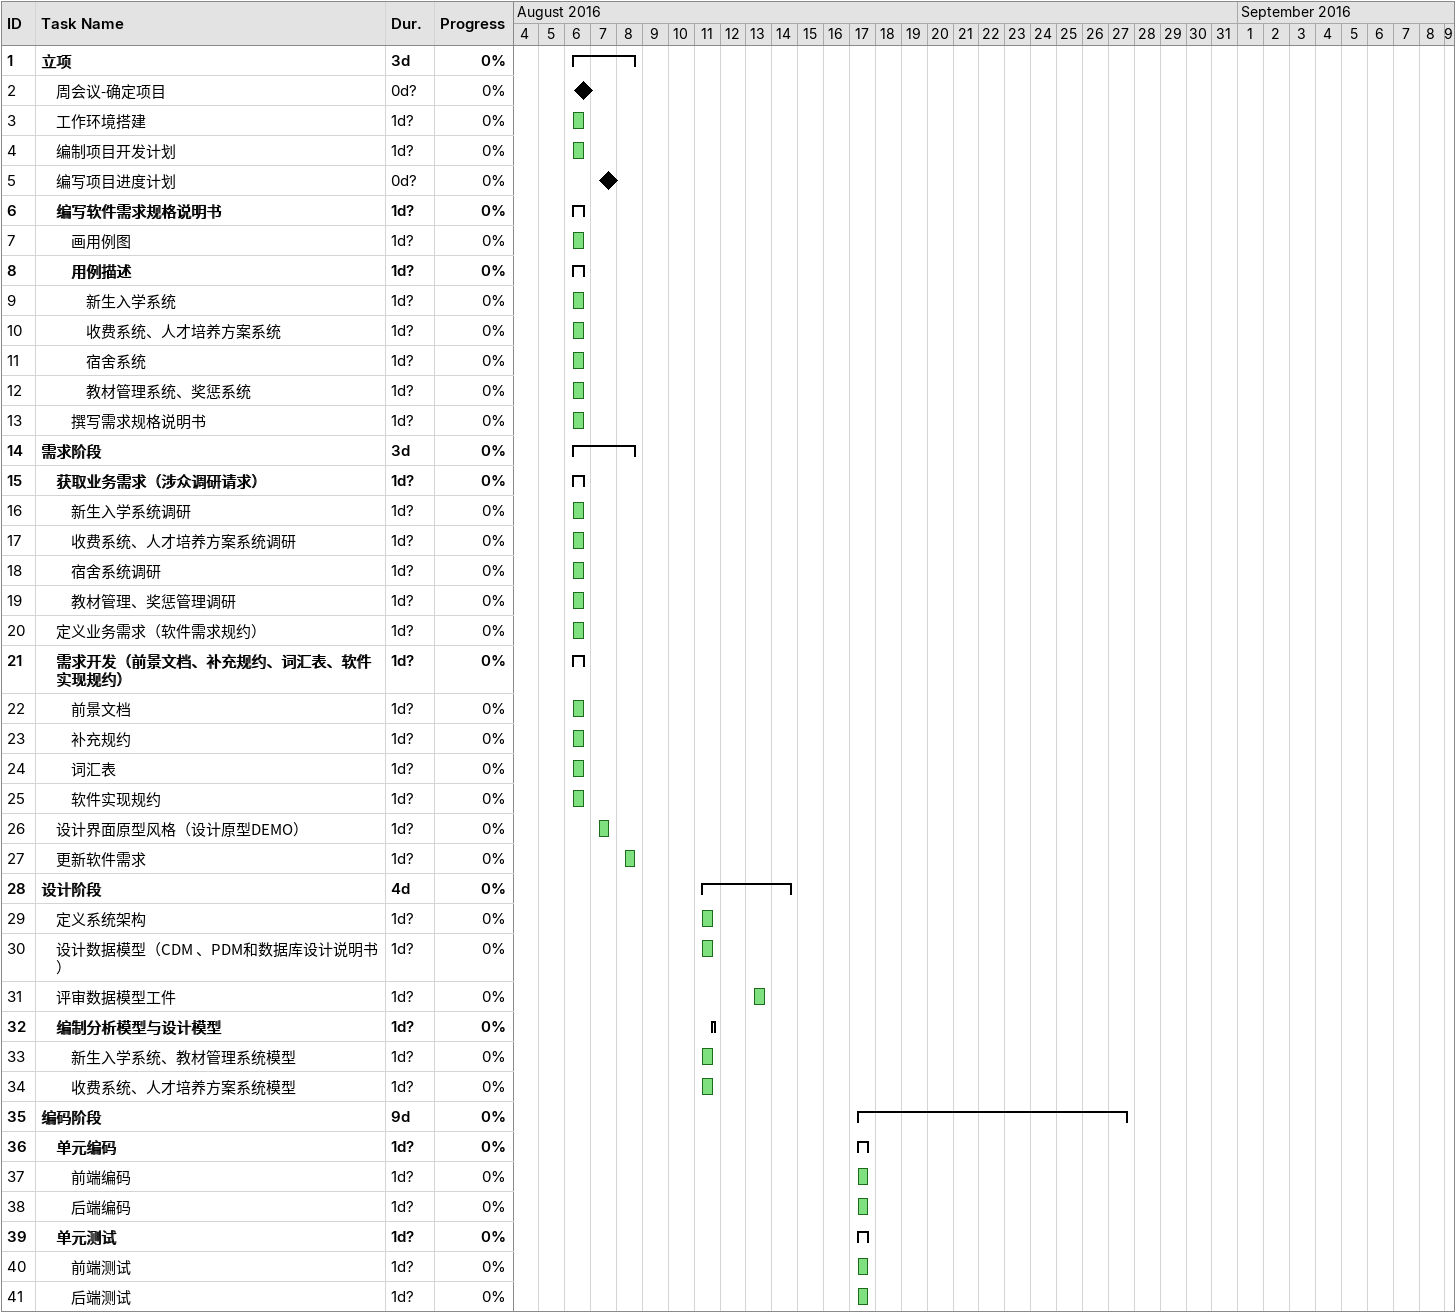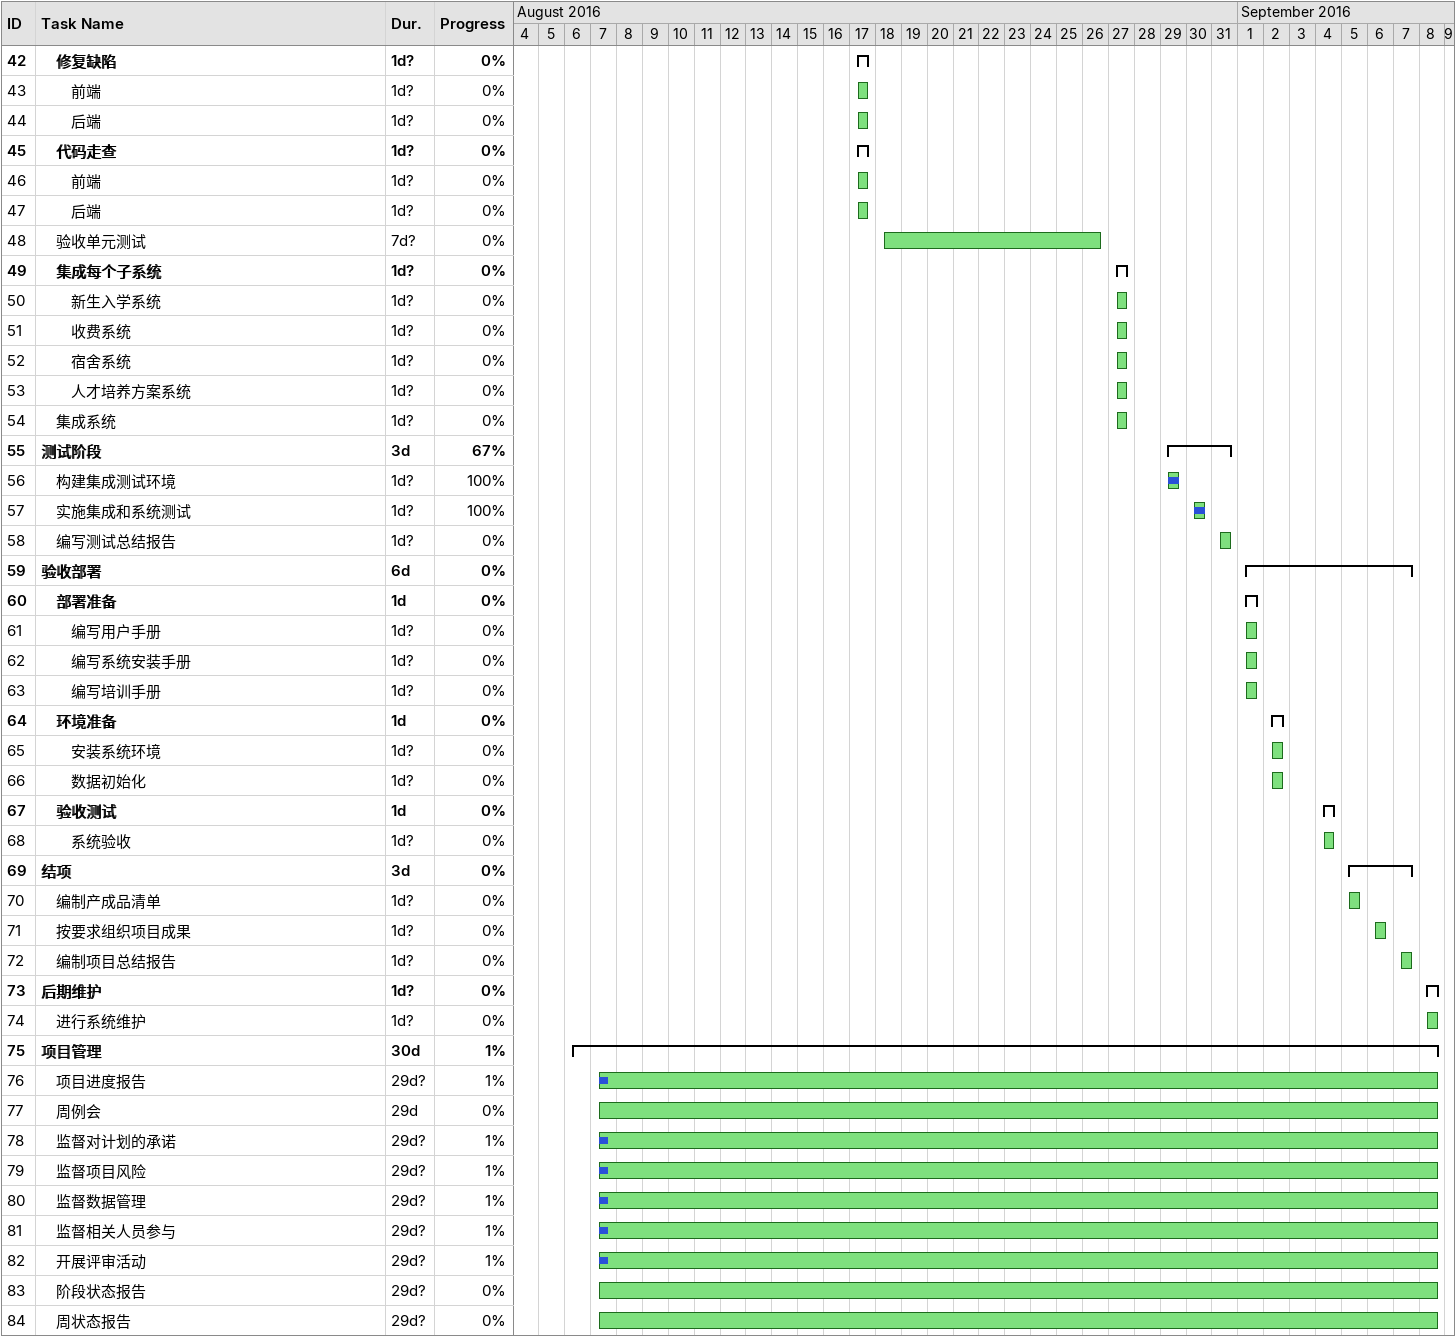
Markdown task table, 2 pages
| ID | Level | Task | Duration | Start | Finish | % complete |
|---|---|---|---|---|---|---|
| 1 | 1 | **立项** | 3d | 2016-08-06 | 2016-08-08 | 0 |
| 2 | 2 | 周会议-确定项目 | 0d? | 2016-08-06 | 2016-08-06 | 0 |
| 3 | 2 | 工作环境搭建 | 1d? | 2016-08-06 | 2016-08-06 | 0 |
| 4 | 2 | 编制项目开发计划 | 1d? | 2016-08-06 | 2016-08-06 | 0 |
| 5 | 2 | 编写项目进度计划 | 0d? | 2016-08-07 | 2016-08-07 | 0 |
| 6 | 2 | **编写软件需求规格说明书** | 1d? | 2016-08-06 | 2016-08-06 | 0 |
| 7 | 3 | 画用例图 | 1d? | 2016-08-06 | 2016-08-06 | 0 |
| 8 | 3 | **用例描述** | 1d? | 2016-08-06 | 2016-08-06 | 0 |
| 9 | 4 | 新生入学系统 | 1d? | 2016-08-06 | 2016-08-06 | 0 |
| 10 | 4 | 收费系统、人才培养方案系统 | 1d? | 2016-08-06 | 2016-08-06 | 0 |
| 11 | 4 | 宿舍系统 | 1d? | 2016-08-06 | 2016-08-06 | 0 |
| 12 | 4 | 教材管理系统、奖惩系统 | 1d? | 2016-08-06 | 2016-08-06 | 0 |
| 13 | 3 | 撰写需求规格说明书 | 1d? | 2016-08-06 | 2016-08-06 | 0 |
| 14 | 1 | **需求阶段** | 3d | 2016-08-06 | 2016-08-08 | 0 |
| 15 | 2 | **获取业务需求（涉众调研请求）** | 1d? | 2016-08-06 | 2016-08-06 | 0 |
| 16 | 3 | 新生入学系统调研 | 1d? | 2016-08-06 | 2016-08-06 | 0 |
| 17 | 3 | 收费系统、人才培养方案系统调研 | 1d? | 2016-08-06 | 2016-08-06 | 0 |
| 18 | 3 | 宿舍系统调研 | 1d? | 2016-08-06 | 2016-08-06 | 0 |
| 19 | 3 | 教材管理、奖惩管理调研 | 1d? | 2016-08-06 | 2016-08-06 | 0 |
| 20 | 2 | 定义业务需求（软件需求规约） | 1d? | 2016-08-06 | 2016-08-06 | 0 |
| 21 | 2 | **需求开发（前景文档、补充规约、词汇表、软件实现规约）** | 1d? | 2016-08-06 | 2016-08-06 | 0 |
| 22 | 3 | 前景文档 | 1d? | 2016-08-06 | 2016-08-06 | 0 |
| 23 | 3 | 补充规约 | 1d? | 2016-08-06 | 2016-08-06 | 0 |
| 24 | 3 | 词汇表 | 1d? | 2016-08-06 | 2016-08-06 | 0 |
| 25 | 3 | 软件实现规约 | 1d? | 2016-08-06 | 2016-08-06 | 0 |
| 26 | 2 | 设计界面原型风格（设计原型DEMO） | 1d? | 2016-08-07 | 2016-08-07 | 0 |
| 27 | 2 | 更新软件需求 | 1d? | 2016-08-08 | 2016-08-08 | 0 |
| 28 | 1 | **设计阶段** | 4d | 2016-08-11 | 2016-08-14 | 0 |
| 29 | 2 | 定义系统架构 | 1d? | 2016-08-11 | 2016-08-11 | 0 |
| 30 | 2 | 设计数据模型（CDM 、PDM和数据库设计说明书） | 1d? | 2016-08-11 | 2016-08-11 | 0 |
| 31 | 2 | 评审数据模型工件 | 1d? | 2016-08-13 | 2016-08-13 | 0 |
| 32 | 2 | **编制分析模型与设计模型** | 1d? | 2016-08-11 | 2016-08-11 | 0 |
| 33 | 3 | 新生入学系统、教材管理系统模型 | 1d? | 2016-08-11 | 2016-08-11 | 0 |
| 34 | 3 | 收费系统、人才培养方案系统模型 | 1d? | 2016-08-11 | 2016-08-11 | 0 |
| 35 | 1 | **编码阶段** | 9d | 2016-08-17 | 2016-08-27 | 0 |
| 36 | 2 | **单元编码** | 1d? | 2016-08-17 | 2016-08-17 | 0 |
| 37 | 3 | 前端编码 | 1d? | 2016-08-17 | 2016-08-17 | 0 |
| 38 | 3 | 后端编码 | 1d? | 2016-08-17 | 2016-08-17 | 0 |
| 39 | 2 | **单元测试** | 1d? | 2016-08-17 | 2016-08-17 | 0 |
| 40 | 3 | 前端测试 | 1d? | 2016-08-17 | 2016-08-17 | 0 |
| 41 | 3 | 后端测试 | 1d? | 2016-08-17 | 2016-08-17 | 0 |
| 42 | 2 | **修复缺陷** | 1d? | 2016-08-17 | 2016-08-17 | 0 |
| 43 | 3 | 前端 | 1d? | 2016-08-17 | 2016-08-17 | 0 |
| 44 | 3 | 后端 | 1d? | 2016-08-17 | 2016-08-17 | 0 |
| 45 | 2 | **代码走查** | 1d? | 2016-08-17 | 2016-08-17 | 0 |
| 46 | 3 | 前端 | 1d? | 2016-08-17 | 2016-08-17 | 0 |
| 47 | 3 | 后端 | 1d? | 2016-08-17 | 2016-08-17 | 0 |
| 48 | 2 | 验收单元测试 | 7d? | 2016-08-18 | 2016-08-26 | 0 |
| 49 | 2 | **集成每个子系统** | 1d? | 2016-08-27 | 2016-08-27 | 0 |
| 50 | 3 | 新生入学系统 | 1d? | 2016-08-27 | 2016-08-27 | 0 |
| 51 | 3 | 收费系统 | 1d? | 2016-08-27 | 2016-08-27 | 0 |
| 52 | 3 | 宿舍系统 | 1d? | 2016-08-27 | 2016-08-27 | 0 |
| 53 | 3 | 人才培养方案系统 | 1d? | 2016-08-27 | 2016-08-27 | 0 |
| 54 | 2 | 集成系统 | 1d? | 2016-08-27 | 2016-08-27 | 0 |
| 55 | 1 | **测试阶段** | 3d | 2016-08-29 | 2016-08-31 | 67 |
| 56 | 2 | 构建集成测试环境 | 1d? | 2016-08-29 | 2016-08-29 | 100 |
| 57 | 2 | 实施集成和系统测试 | 1d? | 2016-08-30 | 2016-08-30 | 100 |
| 58 | 2 | 编写测试总结报告 | 1d? | 2016-08-31 | 2016-08-31 | 0 |
| 59 | 1 | **验收部署** | 6d | 2016-09-01 | 2016-09-07 | 0 |
| 60 | 2 | **部署准备** | 1d | 2016-09-01 | 2016-09-01 | 0 |
| 61 | 3 | 编写用户手册 | 1d? | 2016-09-01 | 2016-09-01 | 0 |
| 62 | 3 | 编写系统安装手册 | 1d? | 2016-09-01 | 2016-09-01 | 0 |
| 63 | 3 | 编写培训手册 | 1d? | 2016-09-01 | 2016-09-01 | 0 |
| 64 | 2 | **环境准备** | 1d | 2016-09-02 | 2016-09-02 | 0 |
| 65 | 3 | 安装系统环境 | 1d? | 2016-09-02 | 2016-09-02 | 0 |
| 66 | 3 | 数据初始化 | 1d? | 2016-09-02 | 2016-09-02 | 0 |
| 67 | 2 | **验收测试** | 1d | 2016-09-04 | 2016-09-04 | 0 |
| 68 | 3 | 系统验收 | 1d? | 2016-09-04 | 2016-09-04 | 0 |
| 69 | 1 | **结项** | 3d | 2016-09-05 | 2016-09-07 | 0 |
| 70 | 2 | 编制产成品清单 | 1d? | 2016-09-05 | 2016-09-05 | 0 |
| 71 | 2 | 按要求组织项目成果 | 1d? | 2016-09-06 | 2016-09-06 | 0 |
| 72 | 2 | 编制项目总结报告 | 1d? | 2016-09-07 | 2016-09-07 | 0 |
| 73 | 1 | **后期维护** | 1d? | 2016-09-08 | 2016-09-08 | 0 |
| 74 | 2 | 进行系统维护 | 1d? | 2016-09-08 | 2016-09-08 | 0 |
| 75 | 1 | **项目管理** | 30d | 2016-08-06 | 2016-09-08 | 1 |
| 76 | 2 | 项目进度报告 | 29d? | 2016-08-07 | 2016-09-08 | 1 |
| 77 | 2 | 周例会 | 29d | 2016-08-07 | 2016-09-08 | 0 |
| 78 | 2 | 监督对计划的承诺 | 29d? | 2016-08-07 | 2016-09-08 | 1 |
| 79 | 2 | 监督项目风险 | 29d? | 2016-08-07 | 2016-09-08 | 1 |
| 80 | 2 | 监督数据管理 | 29d? | 2016-08-07 | 2016-09-08 | 1 |
| 81 | 2 | 监督相关人员参与 | 29d? | 2016-08-07 | 2016-09-08 | 1 |
| 82 | 2 | 开展评审活动 | 29d? | 2016-08-07 | 2016-09-08 | 1 |
| 83 | 2 | 阶段状态报告 | 29d? | 2016-08-07 | 2016-09-08 | 0 |
| 84 | 2 | 周状态报告 | 29d? | 2016-08-07 | 2016-09-08 | 0 |
